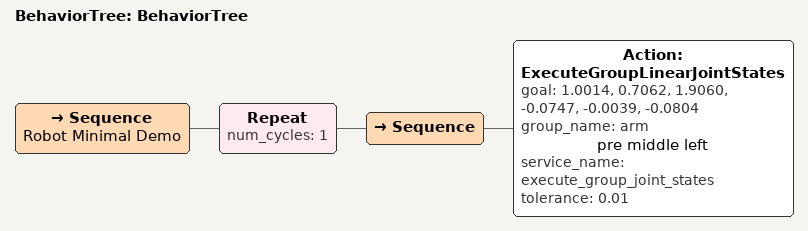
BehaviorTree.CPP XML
<?xml version="1.0"?>
<root main_tree_to_execute="BehaviorTree">
    <BehaviorTree ID="BehaviorTree">
        <Sequence name="Robot Minimal Demo">
            <Repeat num_cycles="1">
                <Sequence>
                    <Action ID="ExecuteGroupLinearJointStates" goal="1.0014, 0.7062, 1.9060, -0.0747, -0.0039, -0.0804" group_name="arm" name="pre middle left" service_name="execute_group_joint_states" tolerance="0.01"/>
                </Sequence>
            </Repeat>
        </Sequence>
    </BehaviorTree>
</root>
